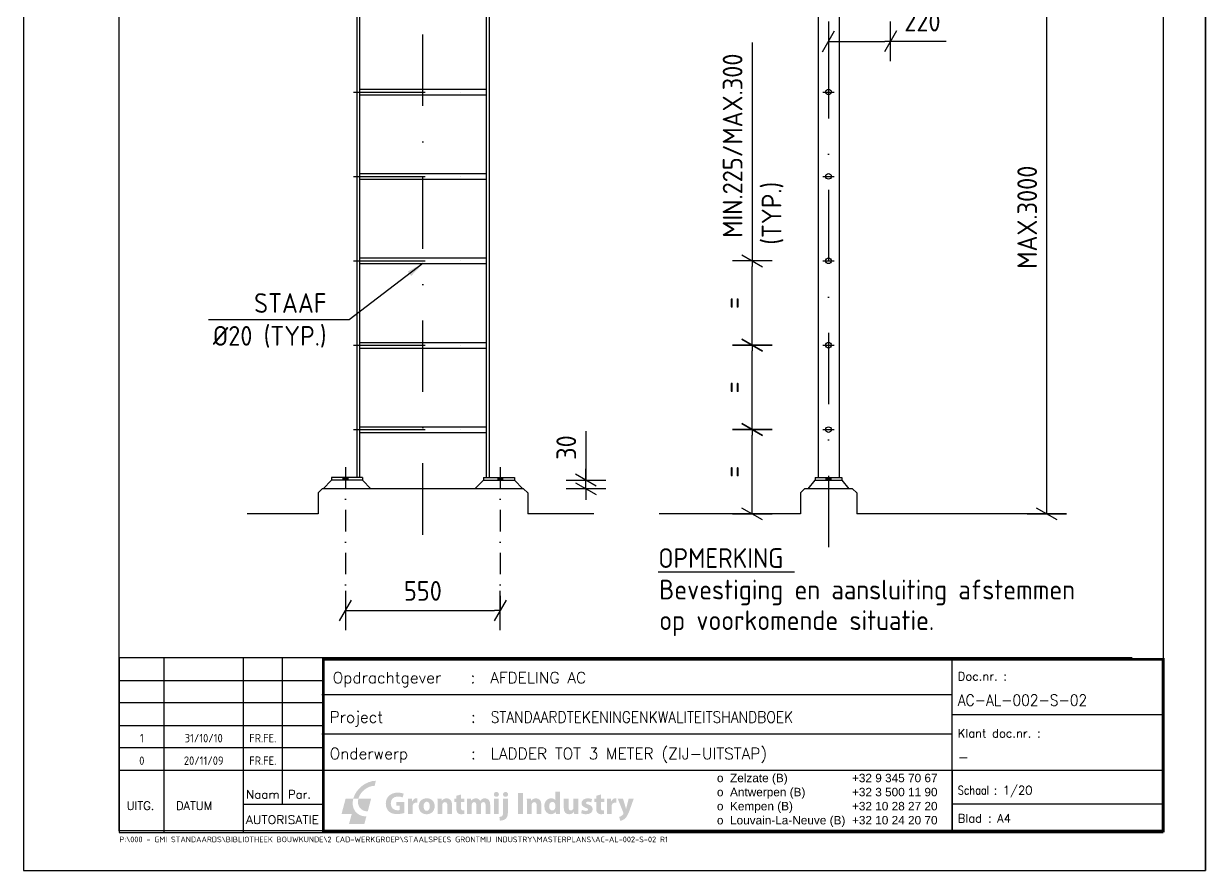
# Model space of a CAD drawing. Extents: x 1130 to 9251, y -40 to 5901.
# Drawn here: x 5051 to 9251, y -40 to 2970 of the extents above; entities that cross this region are included whole.
import ezdxf
from ezdxf.enums import TextEntityAlignment as Align

# ---------------------------------------------------------------- set-up
doc = ezdxf.new("R2010")
doc.units = 0
doc.header["$LTSCALE"] = 20
doc.header["$PDMODE"] = 3
doc.linetypes.add('DASHDOT', pattern=[25.4, 12.7, -6.35, 0, -6.35])
doc.layers.get('0').update_dxf_attribs({"linetype": 'CONTINUOUS'})
doc.layers.get('DEFPOINTS').update_dxf_attribs({"linetype": 'CONTINUOUS'})
for name, color, linetype in [('AC-0000-ALGEMEEN-co-25', 7, 'CONTINUOUS'), ('AC-0100-SYMBOOL-co-25', 7, 'CONTINUOUS'), ('S-0100-ASLIJN-dd-06', 1, 'DASHDOT'), ('S-0200-MAAT', 7, 'CONTINUOUS'), ('S-0300-tekst-35', 2, 'CONTINUOUS'), ('S-2000-STAAL-ALG-co-06', 1, 'CONTINUOUS'), ('S-2000-STAAL-ALG-co-50', 6, 'CONTINUOUS'), ('S-2020-STAAL-PROF-CO-25', 7, 'CONTINUOUS'), ('TITEL', 7, 'CONTINUOUS')]:
    doc.layers.add(name, color=color, linetype=linetype)
doc.layers.add('AC-0000-HULPLIJN-co-grijs', color=9, linetype='CONTINUOUS', plot=False)
doc.styles.add('ROMAND', font='romand')
doc.styles.get("Standard").update_dxf_attribs({"font": 'isocp.shx'})
doc.dimstyles.new('STIJL A', dxfattribs={"dimtxt": 70, "dimasz": 20, "dimexe": 50, "dimexo": 50, "dimgap": 20, "dimtad": 0, "dimdec": 0, "dimdsep": 46, "dimtxsty": 'Standard', "dimblk": 'MAATPUNT', "dimcen": -3, "dimdle": 1.25, "dimse1": 1, "dimse2": 1, "dimclrt": 2, "dimadec": 0, "dimazin": 0, "dimtfac": 1, "dimtdec": 0, "dimtofl": 0, "dimtmove": 2, "dimatfit": 3, "dimldrblk": 'DOT', "dimfxl": 1, "dimtvp": 1, "dimtolj": 1, "dimtzin": 1, "dimarcsym": 0})
doc.dimstyles.new('STIJL B', dxfattribs={"dimtxt": 70, "dimasz": 60, "dimexe": 50, "dimexo": 50, "dimgap": 20, "dimtad": 0, "dimdec": 0, "dimdsep": 46, "dimtxsty": 'Standard', "dimcen": -3, "dimdle": 1.25, "dimclrt": 2, "dimadec": 0, "dimazin": 0, "dimtfac": 1, "dimtdec": 0, "dimtofl": 0, "dimtmove": 2, "dimatfit": 3, "dimfxl": 1, "dimtvp": 1, "dimtolj": 1, "dimtzin": 1, "dimarcsym": 0})

# ---------------------------------------------------------------- blocks, each defined once
blk = doc.blocks.new('_Oblique')
at = {"color": 0, "linetype": 'ByBlock', "lineweight": -2}
blk.add_line((-0.5, -0.5), (0.5, 0.5), dxfattribs=at)
blk = doc.blocks.new('MAATPUNT')
for p, q in [((0, -3.5), (0, 3.5)), ((0, 0), (-1, 0))]:
    blk.add_line(p, q)
at = {"xscale": 3.000000000000007, "yscale": 3, "zscale": 3, "rotation": 195.0000000102671}
blk.add_blockref('_Oblique', (0, 0), dxfattribs=at)
blk = doc.blocks.new('*D5')
at = {"layer": 'DEFPOINTS', "color": 0}
for p in [(8131.8, 3186.6), (7911.8, 3106.6), (8131.8, 2906.9)]:
    blk.add_point(p, dxfattribs=at)
at = {"layer": 'S-0200-MAAT', "color": 0, "lineweight": -2}
for p, q in [((7931.8, 2906.9), (8111.8, 2906.9)), ((8329.2, 2906.9), (8131.8, 2906.9))]:
    blk.add_line(p, q, dxfattribs=at)
at = {"layer": 'S-0200-MAAT', "color": 0, "lineweight": -2, "xscale": 20, "yscale": 20, "zscale": 20, "rotation": 180}
blk.add_blockref('MAATPUNT', (7911.8, 2906.9), dxfattribs=at)
at = {"layer": 'S-0200-MAAT', "color": 0, "lineweight": -2, "xscale": 20, "yscale": 20, "zscale": 20}
blk.add_blockref('MAATPUNT', (8131.8, 2906.9), dxfattribs=at)
at = {"layer": 'S-0200-MAAT', "color": 2, "insert": (8245.3, 2977), "char_height": 70, "attachment_point": 5}
blk.add_mtext('\\A1;220', dxfattribs=at)
blk = doc.blocks.new('_dot')
at = {"color": 0, "linetype": 'ByBlock', "lineweight": -2}
blk.add_line((-0.5, 0), (-1, 0), dxfattribs=at)
at = {"color": 0, "linetype": 'ByBlock', "const_width": 0.5}
blk.add_lwpolyline([(-0.25, 0, 1), (0.25, 0, 1)], format="xyb", close=True, dxfattribs=at)
blk = doc.blocks.new('*D4')
at = {"layer": 'DEFPOINTS', "color": 0}
for p in [(8512.8, 3336.8), (8687.8, 3336.8), (8492.8, 1226.8)]:
    blk.add_point(p, dxfattribs=at)
at = {"layer": 'S-0200-MAAT', "color": 0, "lineweight": -2}
blk.add_line((8687.8, 1246.8), (8687.8, 3316.8), dxfattribs=at)
at = {"layer": 'S-0200-MAAT', "color": 0, "lineweight": -2, "xscale": 20, "yscale": 20, "zscale": 20}
for p, rotation in [((8687.8, 3336.8), 90), ((8687.8, 1226.8), 270)]:
    blk.add_blockref('MAATPUNT', p, dxfattribs=dict(at, rotation=rotation))
at = {"layer": 'S-0200-MAAT', "color": 2, "insert": (8617.8, 2281.8), "char_height": 70, "attachment_point": 5, "rotation": 90}
blk.add_mtext('\\A1;MAX.3000', dxfattribs=at)
blk = doc.blocks.new('*D10')
at = {"layer": 'DEFPOINTS', "color": 0}
for p in [(6790, 1346.8), (7049.6, 1346.8), (6827.5, 1316.8)]:
    blk.add_point(p, dxfattribs=at)
at = {"layer": 'S-0200-MAAT', "color": 0, "lineweight": -2}
for p, q in [((7049.6, 1521.4), (7049.6, 1346.8)), ((7049.6, 1366.8), (7049.6, 1386.8)), ((7049.6, 1316.8), (7049.6, 1346.8)), ((7049.6, 1296.8), (7049.6, 1276.8))]:
    blk.add_line(p, q, dxfattribs=at)
at = {"layer": 'S-0200-MAAT', "color": 0, "lineweight": -2, "xscale": 20, "yscale": 20, "zscale": 20}
for p, rotation in [((7049.6, 1346.8), 270), ((7049.6, 1316.8), 90)]:
    blk.add_blockref('MAATPUNT', p, dxfattribs=dict(at, rotation=rotation))
at = {"layer": 'S-0200-MAAT', "color": 2, "insert": (6979.6, 1462.9), "char_height": 70, "attachment_point": 5, "rotation": 90}
blk.add_mtext('\\A1;30', dxfattribs=at)
blk = doc.blocks.new('*D11')
at = {"layer": 'DEFPOINTS', "color": 0}
for p in [(6195, 1398.7), (6745, 1398.7), (6745, 883.4)]:
    blk.add_point(p, dxfattribs=at)
at = {"layer": 'S-0200-MAAT', "color": 0, "lineweight": -2}
blk.add_line((6215, 883.4), (6725, 883.4), dxfattribs=at)
at = {"layer": 'S-0200-MAAT', "color": 0, "lineweight": -2, "xscale": 20, "yscale": 20, "zscale": 20, "rotation": 180}
blk.add_blockref('MAATPUNT', (6195, 883.4), dxfattribs=at)
at = {"layer": 'S-0200-MAAT', "color": 0, "lineweight": -2, "xscale": 20, "yscale": 20, "zscale": 20}
blk.add_blockref('MAATPUNT', (6745, 883.4), dxfattribs=at)
at = {"layer": 'S-0200-MAAT', "color": 2, "insert": (6470, 953.4), "char_height": 70, "attachment_point": 5}
blk.add_mtext('\\A1;550', dxfattribs=at)
blk = doc.blocks.new('*D18')
at = {"layer": 'DEFPOINTS', "color": 0}
for p in [(7640.8, 2126.8), (7911.8, 2126.8), (7911.8, 1826.8)]:
    blk.add_point(p, dxfattribs=at)
at = {"layer": 'S-0200-MAAT', "color": 0, "lineweight": -2}
for p, q in [((7640.8, 2902.6), (7640.8, 2126.8)), ((7640.8, 1846.8), (7640.8, 2106.8))]:
    blk.add_line(p, q, dxfattribs=at)
at = {"layer": 'S-0200-MAAT', "color": 0, "lineweight": -2, "xscale": 20, "yscale": 20, "zscale": 20}
for p, rotation in [((7640.8, 2126.8), 90), ((7640.8, 1826.8), 270)]:
    blk.add_blockref('MAATPUNT', p, dxfattribs=dict(at, rotation=rotation))
at = {"layer": 'S-0200-MAAT', "color": 2, "insert": (7570.8, 2536.1), "char_height": 70, "attachment_point": 5, "rotation": 90}
blk.add_mtext('\\A1;MIN.225/MAX.300', dxfattribs=at)
blk = doc.blocks.new('*D15')
at = {"layer": 'DEFPOINTS', "color": 0}
for p in [(7640.8, 1526.8), (7918.7, 1526.8), (7703.4, 1226.8)]:
    blk.add_point(p, dxfattribs=at)
at = {"layer": 'S-0200-MAAT', "color": 0, "lineweight": -2}
blk.add_line((7640.8, 1246.8), (7640.8, 1506.8), dxfattribs=at)
at = {"layer": 'S-0200-MAAT', "color": 0, "lineweight": -2, "xscale": 20, "yscale": 20, "zscale": 20}
for p, rotation in [((7640.8, 1526.8), 90), ((7640.8, 1226.8), 270)]:
    blk.add_blockref('MAATPUNT', p, dxfattribs=dict(at, rotation=rotation))
at = {"layer": 'S-0200-MAAT', "color": 2, "insert": (7570.8, 1376.8), "char_height": 70, "attachment_point": 5, "rotation": 90}
blk.add_mtext('\\A1;=', dxfattribs=at)
blk = doc.blocks.new('*D16')
at = {"layer": 'DEFPOINTS', "color": 0}
for p in [(7640.8, 1826.8), (7918.7, 1826.8), (7703.4, 1526.8)]:
    blk.add_point(p, dxfattribs=at)
at = {"layer": 'S-0200-MAAT', "color": 0, "lineweight": -2}
blk.add_line((7640.8, 1546.8), (7640.8, 1806.8), dxfattribs=at)
at = {"layer": 'S-0200-MAAT', "color": 0, "lineweight": -2, "xscale": 20, "yscale": 20, "zscale": 20}
for p, rotation in [((7640.8, 1826.8), 90), ((7640.8, 1526.8), 270)]:
    blk.add_blockref('MAATPUNT', p, dxfattribs=dict(at, rotation=rotation))
at = {"layer": 'S-0200-MAAT', "color": 2, "insert": (7570.8, 1676.8), "char_height": 70, "attachment_point": 5, "rotation": 90}
blk.add_mtext('\\A1;=', dxfattribs=at)
blk = doc.blocks.new('*D17')
at = {"layer": 'DEFPOINTS', "color": 0}
for p in [(7640.8, 2126.8), (7918.7, 2126.8), (7703.4, 1826.8)]:
    blk.add_point(p, dxfattribs=at)
at = {"layer": 'S-0200-MAAT', "color": 0, "lineweight": -2}
blk.add_line((7640.8, 1846.8), (7640.8, 2106.8), dxfattribs=at)
at = {"layer": 'S-0200-MAAT', "color": 0, "lineweight": -2, "xscale": 20, "yscale": 20, "zscale": 20}
for p, rotation in [((7640.8, 2126.8), 90), ((7640.8, 1826.8), 270)]:
    blk.add_blockref('MAATPUNT', p, dxfattribs=dict(at, rotation=rotation))
at = {"layer": 'S-0200-MAAT', "color": 2, "insert": (7570.8, 1976.8), "char_height": 70, "attachment_point": 5, "rotation": 90}
blk.add_mtext('\\A1;=', dxfattribs=at)
blk = doc.blocks.new('A4')
blk.add_line((210.00118, 297.07484), (210.00118, 0))
at = {"color": 7}
blk.add_lwpolyline([(0, 0), (210.00118, 0), (210.00118, 297.07484), (0, 297.07484)], close=True, dxfattribs=at)
at = {"color": 4}
blk.add_lwpolyline([(17, 290.07484), (202.50118, 290.07484), (202.50118, 7), (17, 7)], close=True, dxfattribs=at)
at = {"layer": 'AC-0000-HULPLIJN-co-grijs', "color": 1, "insert": (17, 6), "char_height": 1, "attachment_point": 1}
blk.add_mtext('P:\\\\000 - GMI STANDAARDS\\\\BIBLIOTHEEK BOUWKUNDE\\\\2 CAD-WERKGROEP\\\\STAALSPECS GRONTMIJ INDUSTRY\\\\MASTERPLANS\\\\AC-AL-002-S-02 R1', dxfattribs=at)
blk = doc.blocks.new('Logo Grontmij Industry')
h = blk.add_hatch(color=12)
h.dxf.hatch_style = 2
edge = h.paths.add_edge_path()
edge.add_spline(control_points=[(6.81, 14.78), (8.35, 20.49), (14.23, 25.13), (19.95, 25.13), (19.95, 25.13), (19.17, 22.18), (19.17, 22.18), (15.08, 22.18), (10.88, 18.87), (9.78, 14.78), (9.78, 14.78), (6.83, 14.78), (6.83, 14.78), (6.83, 14.78), (6.81, 14.78), (6.81, 14.78)], knot_values=[0, 0, 0, 0, 1, 1, 1, 2, 2, 2, 3, 3, 3, 4, 4, 4, 5, 5, 5, 5], degree=3, periodic=0)
h = blk.add_hatch(color=156)
h.dxf.hatch_style = 2
edge = h.paths.add_edge_path()
edge.add_spline(control_points=[(17.18, 14.79), (17.18, 14.79), (15.21, 7.39), (15.21, 7.39), (11.12, 7.39), (8.69, 10.7), (9.8, 14.78), (9.8, 14.78), (17.18, 14.79), (17.18, 14.79)], knot_values=[0, 0, 0, 0, 1, 1, 1, 2, 2, 2, 3, 3, 3, 3], degree=3, periodic=0)
edge = h.paths.add_edge_path()
edge.add_spline(control_points=[(6.83, 14.79), (5.29, 9.08), (8.68, 4.44), (14.4, 4.44), (14.4, 4.44), (13.22, -0.01), (13.22, -0.01), (13.22, -0.01), (4.33, -0.01), (4.33, -0.01), (4.33, -0.01), (5.93, 5.91), (5.93, 5.91), (5.93, 5.91), (0.01, 5.91), (0.01, 5.91), (0.01, 5.91), (2.38, 14.79), (2.38, 14.79), (2.38, 14.79), (6.81, 14.79), (6.81, 14.79), (6.81, 14.79), (6.83, 14.79), (6.83, 14.79)], knot_values=[0, 0, 0, 0, 1, 1, 1, 2, 2, 2, 3, 3, 3, 4, 4, 4, 5, 5, 5, 6, 6, 6, 7, 7, 7, 8, 8, 8, 8], degree=3, periodic=0)
h = blk.add_hatch(color=156)
h.dxf.hatch_style = 2
edge = h.paths.add_edge_path()
edge.add_spline(control_points=[(36.42, 6.49), (35.57, 6.2), (33.96, 5.8), (32.35, 5.8), (30.12, 5.8), (28.51, 6.36), (27.39, 7.45), (26.27, 8.5), (25.65, 10.09), (25.67, 11.88), (25.69, 15.93), (28.64, 18.25), (32.63, 18.25), (34.21, 18.25), (35.42, 17.94), (36.02, 17.65), (36.02, 17.65), (35.44, 15.45), (35.44, 15.45), (34.77, 15.73), (33.94, 15.97), (32.6, 15.97), (30.3, 15.97), (28.56, 14.67), (28.56, 12.03), (28.56, 9.51), (30.14, 8.03), (32.4, 8.03), (33.03, 8.03), (33.54, 8.1), (33.76, 8.21), (33.76, 8.21), (33.76, 10.76), (33.76, 10.76), (33.76, 10.76), (31.87, 10.76), (31.87, 10.76), (31.87, 10.76), (31.87, 12.91), (31.87, 12.91), (31.87, 12.91), (36.42, 12.91), (36.42, 12.91), (36.42, 12.91), (36.42, 6.49), (36.42, 6.49)], knot_values=[0, 0, 0, 0, 1, 1, 1, 2, 2, 2, 3, 3, 3, 4, 4, 4, 5, 5, 5, 6, 6, 6, 7, 7, 7, 8, 8, 8, 9, 9, 9, 10, 10, 10, 11, 11, 11, 12, 12, 12, 13, 13, 13, 14, 14, 14, 15, 15, 15, 15], degree=3, periodic=0)
h = blk.add_hatch(color=156)
h.dxf.hatch_style = 2
edge = h.paths.add_edge_path()
edge.add_spline(control_points=[(38.53, 11.86), (38.53, 13.17), (38.5, 14.02), (38.46, 14.78), (38.46, 14.78), (40.83, 14.78), (40.83, 14.78), (40.83, 14.78), (40.92, 13.15), (40.92, 13.15), (40.92, 13.15), (40.99, 13.15), (40.99, 13.15), (41.45, 14.43), (42.53, 14.97), (43.38, 14.97), (43.64, 14.97), (43.76, 14.97), (43.96, 14.94), (43.96, 14.94), (43.96, 12.33), (43.96, 12.33), (43.76, 12.39), (43.53, 12.42), (43.22, 12.42), (42.21, 12.42), (41.52, 11.88), (41.34, 11.03), (41.3, 10.85), (41.28, 10.63), (41.28, 10.42), (41.28, 10.42), (41.28, 5.93), (41.28, 5.93), (41.28, 5.93), (38.53, 5.93), (38.53, 5.93), (38.53, 5.93), (38.53, 11.86), (38.53, 11.86)], knot_values=[0, 0, 0, 0, 1, 1, 1, 2, 2, 2, 3, 3, 3, 4, 4, 4, 5, 5, 5, 6, 6, 6, 7, 7, 7, 8, 8, 8, 9, 9, 9, 10, 10, 10, 11, 11, 11, 12, 12, 12, 13, 13, 13, 13], degree=3, periodic=0)
h = blk.add_hatch(color=156)
edge = h.paths.add_edge_path(flags=16)
edge.add_spline(control_points=[(47.6, 10.36), (47.6, 8.84), (48.23, 7.7), (49.41, 7.7), (50.48, 7.7), (51.16, 8.77), (51.16, 10.36), (51.16, 11.68), (50.66, 13.02), (49.41, 13.02), (48.09, 13.02), (47.6, 11.66), (47.6, 10.36)], knot_values=[0, 0, 0, 0, 1, 1, 1, 2, 2, 2, 3, 3, 3, 4, 4, 4, 4], degree=3, periodic=0)
edge = h.paths.add_edge_path()
edge.add_spline(control_points=[(54, 10.45), (54, 7.21), (51.71, 5.73), (49.34, 5.73), (46.75, 5.73), (44.76, 7.43), (44.76, 10.29), (44.76, 13.15), (46.64, 14.97), (49.48, 14.97), (52.2, 14.97), (54, 13.11), (54, 10.45)], knot_values=[0, 0, 0, 0, 1, 1, 1, 2, 2, 2, 3, 3, 3, 4, 4, 4, 4], degree=3, periodic=0)
h = blk.add_hatch(color=156)
h.dxf.hatch_style = 2
edge = h.paths.add_edge_path()
edge.add_spline(control_points=[(55.71, 11.95), (55.71, 13.06), (55.67, 14), (55.63, 14.78), (55.63, 14.78), (58.02, 14.78), (58.02, 14.78), (58.02, 14.78), (58.15, 13.56), (58.15, 13.56), (58.15, 13.56), (58.2, 13.56), (58.2, 13.56), (58.56, 14.12), (59.47, 14.97), (60.94, 14.97), (62.74, 14.97), (64.1, 13.78), (64.1, 11.18), (64.1, 11.18), (64.1, 5.93), (64.1, 5.93), (64.1, 5.93), (61.35, 5.93), (61.35, 5.93), (61.35, 5.93), (61.35, 10.83), (61.35, 10.83), (61.35, 11.97), (60.95, 12.75), (59.96, 12.75), (59.2, 12.75), (58.75, 12.22), (58.56, 11.72), (58.49, 11.54), (58.46, 11.28), (58.46, 11.03), (58.46, 11.03), (58.46, 5.93), (58.46, 5.93), (58.46, 5.93), (55.71, 5.93), (55.71, 5.93), (55.71, 5.93), (55.71, 11.95), (55.71, 11.95)], knot_values=[0, 0, 0, 0, 1, 1, 1, 2, 2, 2, 3, 3, 3, 4, 4, 4, 5, 5, 5, 6, 6, 6, 7, 7, 7, 8, 8, 8, 9, 9, 9, 10, 10, 10, 11, 11, 11, 12, 12, 12, 13, 13, 13, 14, 14, 14, 15, 15, 15, 15], degree=3, periodic=0)
h = blk.add_hatch(color=156)
h.dxf.hatch_style = 2
edge = h.paths.add_edge_path()
edge.add_spline(control_points=[(69.28, 17.18), (69.28, 17.18), (69.28, 14.78), (69.28, 14.78), (69.28, 14.78), (71.25, 14.78), (71.25, 14.78), (71.25, 14.78), (71.25, 12.75), (71.25, 12.75), (71.25, 12.75), (69.28, 12.75), (69.28, 12.75), (69.28, 12.75), (69.28, 9.55), (69.28, 9.55), (69.28, 8.48), (69.53, 7.99), (70.36, 7.99), (70.74, 7.99), (70.91, 8.01), (71.18, 8.06), (71.18, 8.06), (71.2, 5.98), (71.2, 5.98), (70.83, 5.84), (70.18, 5.73), (69.4, 5.73), (68.52, 5.73), (67.78, 6.05), (67.34, 6.51), (66.83, 7.03), (66.58, 7.88), (66.58, 9.13), (66.58, 9.13), (66.58, 12.75), (66.58, 12.75), (66.58, 12.75), (65.4, 12.75), (65.4, 12.75), (65.4, 12.75), (65.4, 14.78), (65.4, 14.78), (65.4, 14.78), (66.58, 14.78), (66.58, 14.78), (66.58, 14.78), (66.58, 16.44), (66.58, 16.44), (66.58, 16.44), (69.28, 17.18), (69.28, 17.18)], knot_values=[0, 0, 0, 0, 1, 1, 1, 2, 2, 2, 3, 3, 3, 4, 4, 4, 5, 5, 5, 6, 6, 6, 7, 7, 7, 8, 8, 8, 9, 9, 9, 10, 10, 10, 11, 11, 11, 12, 12, 12, 13, 13, 13, 14, 14, 14, 15, 15, 15, 16, 16, 16, 17, 17, 17, 17], degree=3, periodic=0)
h = blk.add_hatch(color=156)
h.dxf.hatch_style = 2
edge = h.paths.add_edge_path()
edge.add_spline(control_points=[(72.84, 11.95), (72.84, 13.06), (72.81, 14), (72.77, 14.78), (72.77, 14.78), (75.09, 14.78), (75.09, 14.78), (75.09, 14.78), (75.21, 13.58), (75.21, 13.58), (75.21, 13.58), (75.27, 13.58), (75.27, 13.58), (75.65, 14.14), (76.42, 14.97), (77.94, 14.97), (79.08, 14.97), (79.99, 14.4), (80.37, 13.47), (80.37, 13.47), (80.41, 13.47), (80.41, 13.47), (80.73, 13.94), (81.13, 14.29), (81.55, 14.54), (82.03, 14.83), (82.58, 14.97), (83.23, 14.97), (84.93, 14.97), (86.21, 13.78), (86.21, 11.14), (86.21, 11.14), (86.21, 5.93), (86.21, 5.93), (86.21, 5.93), (83.54, 5.93), (83.54, 5.93), (83.54, 5.93), (83.54, 10.74), (83.54, 10.74), (83.54, 12.03), (83.12, 12.77), (82.23, 12.77), (81.6, 12.77), (81.15, 12.33), (80.97, 11.81), (80.89, 11.61), (80.86, 11.32), (80.86, 11.1), (80.86, 11.1), (80.86, 5.93), (80.86, 5.93), (80.86, 5.93), (78.18, 5.93), (78.18, 5.93), (78.18, 5.93), (78.18, 10.89), (78.18, 10.89), (78.18, 12.01), (77.78, 12.77), (76.91, 12.77), (76.21, 12.77), (75.79, 12.22), (75.63, 11.77), (75.54, 11.56), (75.52, 11.3), (75.52, 11.08), (75.52, 11.08), (75.52, 5.93), (75.52, 5.93), (75.52, 5.93), (72.84, 5.93), (72.84, 5.93), (72.84, 5.93), (72.84, 11.95), (72.84, 11.95)], knot_values=[0, 0, 0, 0, 1, 1, 1, 2, 2, 2, 3, 3, 3, 4, 4, 4, 5, 5, 5, 6, 6, 6, 7, 7, 7, 8, 8, 8, 9, 9, 9, 10, 10, 10, 11, 11, 11, 12, 12, 12, 13, 13, 13, 14, 14, 14, 15, 15, 15, 16, 16, 16, 17, 17, 17, 18, 18, 18, 19, 19, 19, 20, 20, 20, 21, 21, 21, 22, 22, 22, 23, 23, 23, 24, 24, 24, 25, 25, 25, 25], degree=3, periodic=0)
h = blk.add_hatch(color=156)
h.dxf.hatch_style = 2
edge = h.paths.add_edge_path()
edge.add_spline(control_points=[(88.4, 5.93), (88.4, 5.93), (88.4, 14.78), (88.4, 14.78), (88.4, 14.78), (91.15, 14.78), (91.15, 14.78), (91.15, 14.78), (91.15, 5.93), (91.15, 5.93), (91.15, 5.93), (88.4, 5.93), (88.4, 5.93)], knot_values=[0, 0, 0, 0, 1, 1, 1, 2, 2, 2, 3, 3, 3, 4, 4, 4, 4], degree=3, periodic=0)
edge = h.paths.add_edge_path()
edge.add_spline(control_points=[(91.24, 17.24), (91.24, 16.48), (90.66, 15.86), (89.76, 15.86), (88.89, 15.86), (88.31, 16.48), (88.33, 17.24), (88.31, 18.03), (88.89, 18.63), (89.78, 18.63), (90.66, 18.63), (91.23, 18.03), (91.24, 17.24)], knot_values=[0, 0, 0, 0, 1, 1, 1, 2, 2, 2, 3, 3, 3, 4, 4, 4, 4], degree=3, periodic=0)
h = blk.add_hatch(color=156)
h.dxf.hatch_style = 2
edge = h.paths.add_edge_path()
edge.add_spline(control_points=[(96.55, 17.24), (96.55, 16.48), (95.98, 15.86), (95.06, 15.86), (94.19, 15.86), (93.63, 16.48), (93.63, 17.24), (93.63, 18.03), (94.19, 18.63), (95.1, 18.63), (95.98, 18.63), (96.53, 18.03), (96.55, 17.24)], knot_values=[0, 0, 0, 0, 1, 1, 1, 2, 2, 2, 3, 3, 3, 4, 4, 4, 4], degree=3, periodic=0)
edge = h.paths.add_edge_path()
edge.add_spline(control_points=[(91.53, 4.19), (92.26, 4.24), (92.82, 4.41), (93.16, 4.77), (93.56, 5.19), (93.7, 5.89), (93.7, 7.65), (93.7, 7.65), (93.7, 14.78), (93.7, 14.78), (93.7, 14.78), (96.47, 14.78), (96.47, 14.78), (96.47, 14.78), (96.47, 7), (96.47, 7), (96.47, 5.06), (96.04, 3.88), (95.22, 3.12), (94.41, 2.36), (93.13, 2.04), (91.8, 2.04), (91.8, 2.04), (91.53, 4.19), (91.53, 4.19)], knot_values=[0, 0, 0, 0, 1, 1, 1, 2, 2, 2, 3, 3, 3, 4, 4, 4, 5, 5, 5, 6, 6, 6, 7, 7, 7, 8, 8, 8, 8], degree=3, periodic=0)
h = blk.add_hatch(color=156)
h.dxf.hatch_style = 2
edge = h.paths.add_edge_path()
edge.add_spline(control_points=[(105.14, 18.12), (105.14, 18.12), (105.14, 5.93), (105.14, 5.93), (105.14, 5.93), (102.37, 5.93), (102.37, 5.93), (102.37, 5.93), (102.37, 18.12), (102.37, 18.12), (102.37, 18.12), (105.14, 18.12), (105.14, 18.12)], knot_values=[0, 0, 0, 0, 1, 1, 1, 2, 2, 2, 3, 3, 3, 4, 4, 4, 4], degree=3, periodic=0)
h = blk.add_hatch(color=156)
h.dxf.hatch_style = 2
edge = h.paths.add_edge_path()
edge.add_spline(control_points=[(107.49, 11.95), (107.49, 13.06), (107.46, 14), (107.42, 14.78), (107.42, 14.78), (109.81, 14.78), (109.81, 14.78), (109.81, 14.78), (109.94, 13.56), (109.94, 13.56), (109.94, 13.56), (109.99, 13.56), (109.99, 13.56), (110.35, 14.12), (111.26, 14.97), (112.72, 14.97), (114.53, 14.97), (115.89, 13.78), (115.89, 11.18), (115.89, 11.18), (115.89, 5.93), (115.89, 5.93), (115.89, 5.93), (113.14, 5.93), (113.14, 5.93), (113.14, 5.93), (113.14, 10.83), (113.14, 10.83), (113.14, 11.97), (112.74, 12.75), (111.74, 12.75), (110.98, 12.75), (110.53, 12.22), (110.35, 11.72), (110.28, 11.54), (110.24, 11.28), (110.24, 11.03), (110.24, 11.03), (110.24, 5.93), (110.24, 5.93), (110.24, 5.93), (107.49, 5.93), (107.49, 5.93), (107.49, 5.93), (107.49, 11.95), (107.49, 11.95)], knot_values=[0, 0, 0, 0, 1, 1, 1, 2, 2, 2, 3, 3, 3, 4, 4, 4, 5, 5, 5, 6, 6, 6, 7, 7, 7, 8, 8, 8, 9, 9, 9, 10, 10, 10, 11, 11, 11, 12, 12, 12, 13, 13, 13, 14, 14, 14, 15, 15, 15, 15], degree=3, periodic=0)
h = blk.add_hatch(color=156)
edge = h.paths.add_edge_path(flags=16)
edge.add_spline(control_points=[(123.92, 11.03), (123.92, 11.18), (123.9, 11.37), (123.89, 11.52), (123.72, 12.26), (123.13, 12.88), (122.28, 12.88), (121.03, 12.88), (120.38, 11.75), (120.38, 10.36), (120.38, 8.86), (121.12, 7.92), (122.26, 7.92), (123.05, 7.92), (123.69, 8.46), (123.85, 9.24), (123.9, 9.44), (123.92, 9.64), (123.92, 9.87), (123.92, 9.87), (123.92, 11.03), (123.92, 11.03)], knot_values=[0, 0, 0, 0, 1, 1, 1, 2, 2, 2, 3, 3, 3, 4, 4, 4, 5, 5, 5, 6, 6, 6, 7, 7, 7, 7], degree=3, periodic=0)
edge = h.paths.add_edge_path()
edge.add_spline(control_points=[(126.67, 18.78), (126.67, 18.78), (126.67, 8.57), (126.67, 8.57), (126.67, 7.57), (126.71, 6.52), (126.75, 5.93), (126.75, 5.93), (124.3, 5.93), (124.3, 5.93), (124.3, 5.93), (124.18, 7.23), (124.18, 7.23), (124.18, 7.23), (124.14, 7.23), (124.14, 7.23), (123.58, 6.24), (122.51, 5.73), (121.37, 5.73), (119.27, 5.73), (117.59, 7.52), (117.59, 10.27), (117.57, 13.26), (119.44, 14.97), (121.55, 14.97), (122.64, 14.97), (123.49, 14.59), (123.89, 13.98), (123.89, 13.98), (123.92, 13.98), (123.92, 13.98), (123.92, 13.98), (123.92, 18.78), (123.92, 18.78), (123.92, 18.78), (126.67, 18.78), (126.67, 18.78)], knot_values=[0, 0, 0, 0, 1, 1, 1, 2, 2, 2, 3, 3, 3, 4, 4, 4, 5, 5, 5, 6, 6, 6, 7, 7, 7, 8, 8, 8, 9, 9, 9, 10, 10, 10, 11, 11, 11, 12, 12, 12, 12], degree=3, periodic=0)
h = blk.add_hatch(color=156)
h.dxf.hatch_style = 2
edge = h.paths.add_edge_path()
edge.add_spline(control_points=[(137.22, 8.77), (137.22, 7.61), (137.26, 6.67), (137.3, 5.93), (137.3, 5.93), (134.91, 5.93), (134.91, 5.93), (134.91, 5.93), (134.78, 7.18), (134.78, 7.18), (134.78, 7.18), (134.73, 7.18), (134.73, 7.18), (134.38, 6.63), (133.55, 5.73), (131.96, 5.73), (130.17, 5.73), (128.84, 6.85), (128.84, 9.58), (128.84, 9.58), (128.84, 14.78), (128.84, 14.78), (128.84, 14.78), (131.61, 14.78), (131.61, 14.78), (131.61, 14.78), (131.61, 10.02), (131.61, 10.02), (131.61, 8.73), (132.03, 7.95), (132.99, 7.95), (133.75, 7.95), (134.18, 8.48), (134.36, 8.91), (134.44, 9.08), (134.45, 9.29), (134.45, 9.51), (134.45, 9.51), (134.45, 14.78), (134.45, 14.78), (134.45, 14.78), (137.22, 14.78), (137.22, 14.78), (137.22, 14.78), (137.22, 8.77), (137.22, 8.77)], knot_values=[0, 0, 0, 0, 1, 1, 1, 2, 2, 2, 3, 3, 3, 4, 4, 4, 5, 5, 5, 6, 6, 6, 7, 7, 7, 8, 8, 8, 9, 9, 9, 10, 10, 10, 11, 11, 11, 12, 12, 12, 13, 13, 13, 14, 14, 14, 15, 15, 15, 15], degree=3, periodic=0)
h = blk.add_hatch(color=156)
h.dxf.hatch_style = 2
edge = h.paths.add_edge_path()
edge.add_spline(control_points=[(139.41, 8.33), (139.92, 8.03), (140.97, 7.66), (141.78, 7.66), (142.61, 7.66), (142.96, 7.95), (142.96, 8.41), (142.96, 8.86), (142.69, 9.08), (141.66, 9.42), (139.83, 10.04), (139.12, 11.03), (139.14, 12.06), (139.14, 13.73), (140.55, 14.97), (142.74, 14.97), (143.77, 14.97), (144.7, 14.74), (145.24, 14.47), (145.24, 14.47), (144.75, 12.57), (144.75, 12.57), (144.35, 12.79), (143.59, 13.07), (142.83, 13.07), (142.16, 13.07), (141.78, 12.8), (141.78, 12.35), (141.78, 11.94), (142.13, 11.72), (143.21, 11.34), (144.89, 10.76), (145.6, 9.91), (145.62, 8.61), (145.62, 6.96), (144.32, 5.73), (141.78, 5.73), (140.62, 5.73), (139.59, 6), (138.92, 6.36), (138.92, 6.36), (139.41, 8.33), (139.41, 8.33)], knot_values=[0, 0, 0, 0, 1, 1, 1, 2, 2, 2, 3, 3, 3, 4, 4, 4, 5, 5, 5, 6, 6, 6, 7, 7, 7, 8, 8, 8, 9, 9, 9, 10, 10, 10, 11, 11, 11, 12, 12, 12, 13, 13, 13, 14, 14, 14, 14], degree=3, periodic=0)
h = blk.add_hatch(color=156)
h.dxf.hatch_style = 2
edge = h.paths.add_edge_path()
edge.add_spline(control_points=[(150.36, 17.18), (150.36, 17.18), (150.36, 14.78), (150.36, 14.78), (150.36, 14.78), (152.33, 14.78), (152.33, 14.78), (152.33, 14.78), (152.33, 12.75), (152.33, 12.75), (152.33, 12.75), (150.36, 12.75), (150.36, 12.75), (150.36, 12.75), (150.36, 9.55), (150.36, 9.55), (150.36, 8.48), (150.61, 7.99), (151.45, 7.99), (151.83, 7.99), (151.99, 8.01), (152.26, 8.06), (152.26, 8.06), (152.28, 5.98), (152.28, 5.98), (151.92, 5.84), (151.26, 5.73), (150.49, 5.73), (149.6, 5.73), (148.86, 6.05), (148.42, 6.51), (147.92, 7.03), (147.66, 7.88), (147.66, 9.13), (147.66, 9.13), (147.66, 12.75), (147.66, 12.75), (147.66, 12.75), (146.49, 12.75), (146.49, 12.75), (146.49, 12.75), (146.49, 14.78), (146.49, 14.78), (146.49, 14.78), (147.66, 14.78), (147.66, 14.78), (147.66, 14.78), (147.66, 16.44), (147.66, 16.44), (147.66, 16.44), (150.36, 17.18), (150.36, 17.18)], knot_values=[0, 0, 0, 0, 1, 1, 1, 2, 2, 2, 3, 3, 3, 4, 4, 4, 5, 5, 5, 6, 6, 6, 7, 7, 7, 8, 8, 8, 9, 9, 9, 10, 10, 10, 11, 11, 11, 12, 12, 12, 13, 13, 13, 14, 14, 14, 15, 15, 15, 16, 16, 16, 17, 17, 17, 17], degree=3, periodic=0)
h = blk.add_hatch(color=156)
h.dxf.hatch_style = 2
edge = h.paths.add_edge_path()
edge.add_spline(control_points=[(153.92, 11.86), (153.92, 13.17), (153.89, 14.02), (153.85, 14.78), (153.85, 14.78), (156.22, 14.78), (156.22, 14.78), (156.22, 14.78), (156.31, 13.15), (156.31, 13.15), (156.31, 13.15), (156.38, 13.15), (156.38, 13.15), (156.84, 14.43), (157.92, 14.97), (158.77, 14.97), (159.03, 14.97), (159.15, 14.97), (159.35, 14.94), (159.35, 14.94), (159.35, 12.33), (159.35, 12.33), (159.15, 12.39), (158.92, 12.42), (158.61, 12.42), (157.6, 12.42), (156.91, 11.88), (156.73, 11.03), (156.69, 10.85), (156.67, 10.63), (156.67, 10.42), (156.67, 10.42), (156.67, 5.93), (156.67, 5.93), (156.67, 5.93), (153.92, 5.93), (153.92, 5.93), (153.92, 5.93), (153.92, 11.86), (153.92, 11.86)], knot_values=[0, 0, 0, 0, 1, 1, 1, 2, 2, 2, 3, 3, 3, 4, 4, 4, 5, 5, 5, 6, 6, 6, 7, 7, 7, 8, 8, 8, 9, 9, 9, 10, 10, 10, 11, 11, 11, 12, 12, 12, 13, 13, 13, 13], degree=3, periodic=0)
h = blk.add_hatch(color=156)
h.dxf.hatch_style = 2
edge = h.paths.add_edge_path()
edge.add_spline(control_points=[(163.19, 14.78), (163.19, 14.78), (164.51, 10.43), (164.51, 10.43), (164.65, 9.91), (164.83, 9.26), (164.94, 8.79), (164.94, 8.79), (165, 8.79), (165, 8.79), (165.12, 9.26), (165.27, 9.93), (165.4, 10.43), (165.4, 10.43), (166.48, 14.78), (166.48, 14.78), (166.48, 14.78), (169.43, 14.78), (169.43, 14.78), (169.43, 14.78), (167.37, 8.95), (167.37, 8.95), (166.1, 5.44), (165.25, 4.03), (164.26, 3.14), (163.3, 2.31), (162.28, 2.02), (161.6, 1.93), (161.6, 1.93), (161.02, 4.26), (161.02, 4.26), (161.36, 4.32), (161.79, 4.48), (162.21, 4.73), (162.63, 4.95), (163.08, 5.38), (163.35, 5.84), (163.44, 5.96), (163.5, 6.11), (163.5, 6.24), (163.5, 6.33), (163.48, 6.47), (163.37, 6.69), (163.37, 6.69), (160.13, 14.78), (160.13, 14.78), (160.13, 14.78), (163.19, 14.78), (163.19, 14.78)], knot_values=[0, 0, 0, 0, 1, 1, 1, 2, 2, 2, 3, 3, 3, 4, 4, 4, 5, 5, 5, 6, 6, 6, 7, 7, 7, 8, 8, 8, 9, 9, 9, 10, 10, 10, 11, 11, 11, 12, 12, 12, 13, 13, 13, 14, 14, 14, 15, 15, 15, 16, 16, 16, 16], degree=3, periodic=0)
blk = doc.blocks.new('TH-GI-A4-N')
at = {"layer": 'TITEL'}
for p, q in [((-185.5, 30.75), (-185.5, -0.25)), ((-5.5, 30.75), (-185.5, 30.75)), ((-177.5, -0.25), (-177.5, 30.75)), ((-163.5, 30.75), (-163.5, -0.25)), ((-156.5, 4.75), (-156.5, 30.75)), ((-37.5, 0), (-37.5, 30.75)), ((-185.5, 26.75), (-149.5, 26.75)), ((-149.5, 24.25), (-37.5, 24.25)), ((-149.5, 22.75), (-185.5, 22.75)), ((0, 20.62), (-37.5, 20.62)), ((-185.5, 18.75), (-149.5, 18.75)), ((-149.5, 17.25), (-37.5, 17.25)), ((-149.5, 14.75), (-185.5, 14.75)), ((-149.5, 10.75), (-185.5, 10.75)), ((0, 10.75), (-149.5, 10.75)), ((-37.5, 10.75), (-37.5, 0)), ((-163.5, 4.75), (-149.5, 4.75)), ((0, 4.75), (-37.5, 4.75)), ((-185.5, -0.25), (0, -0.25))]:
    blk.add_line(p, q, dxfattribs=at)
at = {"layer": 'TITEL', "const_width": 0.5}
blk.add_lwpolyline([(-149.25, 30.5), (-149.25, 0), (0, 0), (0, 30.5)], close=True, dxfattribs=at)
at = {"layer": 'TITEL', "xscale": 0.3064885620340441, "yscale": 0.306488562034029, "zscale": 0.3064885620340291}
blk.add_blockref('Logo Grontmij Industry', (-146.01, 1.22), dxfattribs=at)
at = {"insert": (-79.3, 10.17), "char_height": 1.5, "width": 41.7939, "attachment_point": 1}
blk.add_mtext('{\\fArial|b0|i0|c0|p34;o  Zelzate (B)^I^I+32 9 345 70 67\\Po  Antwerpen (B)^I^I+32 3 500 11 90\\Po  Kempen (B)^I^I+32 10 28 27 20\\Po  Louvain-La-Neuve (B)^I+32 10 24 20 70}', dxfattribs=at)
for tag, p in [('UITGAVE', (-181.5, 27.75)), ('DATUM', (-170.5, 27.75)), ('DOOR', (-160, 27.75)), ('UITGAVE', (-181.5, 23.75)), ('DATUM', (-170.5, 23.75)), ('DOOR', (-160, 23.75)), ('UITGAVE', (-181.5, 19.75)), ('DATUM', (-170.5, 19.75)), ('DOOR', (-160, 19.75)), ('UITGAVE', (-181.5, 15.75)), ('DATUM', (-170.5, 15.75)), ('DOOR', (-160, 15.75)), ('UITGAVE', (-181.5, 11.75)), ('DATUM', (-170.5, 11.75)), ('DOOR', (-160, 11.75))]:
    blk.add_attdef(tag, text='', height=1.5).set_placement(p, align=Align.CENTER)
at = {"color": 2, "style": 'ROMAND'}
for tag, p in [('OPDRACHTGEVER', (-119.59, 26.25)), ('ONDERW1', (-119.5, 12.75))]:
    blk.add_attdef(tag, p, '', height=2, dxfattribs=at)
at = {"color": 2, "style": 'ROMAND', "width": 0.9}
for tag, p in [('DOCNR.', (-36.5, 22.25)), ('PROJECT', (-119.5, 19.25)), ('DOCNRKLANT.', (-36.5, 12.12))]:
    blk.add_attdef(tag, p, '', height=2, dxfattribs=at)
at = {"style": 'ROMAND'}
for tag, p in [('SCHAAL', (-28.5, 6.5)), ('BLAD', (-29.5, 1.5))]:
    blk.add_attdef(tag, p, '', height=1.5, dxfattribs=at)
at = {"layer": 'TITEL', "style": 'ROMAND'}
for s, height, p in [('Opdrachtgever', 2, (-147.59, 26.25)), (':', 2, (-123.09, 26.25)), ('Doc.nr. :', 1.5, (-36.5, 26.75)), (' Project', 2, (-149.5, 19.25)), (':', 2, (-123, 19.25)), ('Klant doc.nr. :', 1.5, (-36.5, 16.62)), (' Onderwerp', 2, (-149.5, 12.75)), (':', 2, (-123, 12.75)), ('Par.', 1.5, (-155.5, 5.75)), ('UITG.', 1.5, (-184.21, 3.75)), ('  DATUM', 1.5, (-177.5, 3.75))]:
    blk.add_text(s, height=height, dxfattribs=at).set_placement(p)
for s, width, p, p2 in [('Naam', 0.94382, (-163, 5.75), (-157, 5.75)), ('Schaal :', 0.725926, (-36.5, 6.5), (-29.5, 6.5)), ('AUTORISATIE', 0.947917, (-163, 1.25), (-150, 1.25)), ('Blad :', 0.865979, (-36.5, 1.5), (-30.5, 1.5))]:
    blk.add_text(s, height=1.5, dxfattribs=dict(at, width=width)).set_placement(p, p2, align=Align.FIT)

msp = doc.modelspace()

# ---------------------------------------------------------------- linework, layer by layer
at = {"layer": 'S-0100-ASLIJN-dd-06'}
for p, q in [((7911.8, 4919.6), (7911.8, 1074.1)), ((6470, 1152.9), (6470, 4874.2)), ((6223.9, 2726.8), (6716.2, 2726.8)), ((7891.9, 2726.8), (7931.8, 2726.8)), ((6223.9, 2426.8), (6716.2, 2426.8)), ((7891.9, 2426.8), (7931.8, 2426.8)), ((6223.9, 2126.8), (6716.2, 2126.8)), ((7891.9, 2126.8), (7931.8, 2126.8)), ((6223.9, 1826.8), (6716.2, 1826.8)), ((7891.9, 1826.8), (7931.8, 1826.8)), ((6223.9, 1526.8), (6716.2, 1526.8)), ((7891.9, 1526.8), (7931.8, 1526.8))]:
    msp.add_line(p, q, dxfattribs=at)
at = {"layer": 'S-0100-ASLIJN-dd-06', "ltscale": 0.3}
for p, q in [((6195, 1393.8), (6195, 882.1)), ((6745, 1393.8), (6745, 882.1))]:
    msp.add_line(p, q, dxfattribs=at)
at = {"layer": 'S-2000-STAAL-ALG-co-06'}
for p, q in [((6115, 1316.8), (6145, 1346.8)), ((6255, 1346.8), (6285, 1316.8)), ((6655, 1316.8), (6685, 1346.8)), ((6825, 1316.8), (6795, 1346.8)), ((7839.3, 1316.8), (7864.3, 1346.8)), ((7959.3, 1346.8), (7984.3, 1316.8))]:
    msp.add_line(p, q, dxfattribs=at)
at = {"layer": 'S-2000-STAAL-ALG-co-50'}
for p, q in [((6112.5, 1316.8), (6097.5, 1301.8)), ((6827.5, 1316.8), (6112.5, 1316.8)), ((6827.5, 1316.8), (6842.5, 1301.8)), ((7826.8, 1316.8), (7811.8, 1301.8)), ((7996.8, 1316.8), (7826.8, 1316.8)), ((7996.8, 1316.8), (8011.8, 1301.8)), ((6097.5, 1301.8), (6097.5, 1226.8)), ((6842.5, 1301.8), (6842.5, 1226.8)), ((7811.8, 1301.8), (7811.8, 1226.8)), ((8011.8, 1301.8), (8011.8, 1226.8)), ((6097.5, 1226.8), (5845.2, 1226.8)), ((7077.4, 1226.8), (6842.5, 1226.8)), ((7811.8, 1226.8), (7310.2, 1226.8)), ((8757.8, 1226.8), (8011.8, 1226.8))]:
    msp.add_line(p, q, dxfattribs=at)
at = {"layer": 'S-2020-STAAL-PROF-CO-25'}
for p, q in [((6235, 4856.8), (6235, 1356.8)), ((6245, 4856.8), (6245, 1356.8)), ((6695, 4856.8), (6695, 1356.8)), ((6705, 4856.8), (6705, 1356.8)), ((7874.3, 4841.8), (7874.3, 1356.8)), ((7949.3, 4841.8), (7949.3, 1356.8)), ((6245, 2736.8), (6695, 2736.8)), ((6245, 2716.8), (6695, 2716.8)), ((6245, 2436.8), (6695, 2436.8)), ((6245, 2416.8), (6695, 2416.8)), ((6245, 2136.8), (6695, 2136.8)), ((6245, 2116.8), (6695, 2116.8)), ((6245, 1836.8), (6695, 1836.8)), ((6245, 1816.8), (6695, 1816.8)), ((6245, 1536.8), (6695, 1536.8)), ((6245, 1516.8), (6695, 1516.8)), ((6145, 1356.8), (6145, 1346.8)), ((6255, 1356.8), (6145, 1356.8)), ((6255, 1346.8), (6145, 1346.8)), ((6255, 1356.8), (6255, 1346.8)), ((6685, 1356.8), (6795, 1356.8)), ((6685, 1356.8), (6685, 1346.8)), ((6685, 1346.8), (6795, 1346.8)), ((6795, 1356.8), (6795, 1346.8)), ((7864.3, 1356.8), (7959.3, 1356.8)), ((7864.3, 1356.8), (7864.3, 1346.8)), ((7864.3, 1346.8), (7959.3, 1346.8)), ((7959.3, 1356.8), (7959.3, 1346.8))]:
    msp.add_line(p, q, dxfattribs=at)
for centre in [(7911.8, 2726.8), (7911.8, 2426.8), (7911.8, 2126.8), (7911.8, 1826.8), (7911.8, 1526.8)]:
    msp.add_circle(centre, 9.92, dxfattribs=at)
for points in [[(6206, 1356.8), (6184, 1356.8), (6206, 1346.8), (6184, 1346.8)], [(6734, 1356.8), (6756, 1356.8), (6734, 1346.8), (6756, 1346.8)], [(7900.8, 1356.8), (7922.8, 1356.8), (7900.8, 1346.8), (7922.8, 1346.8)]]:
    msp.add_solid(points, dxfattribs=at)

# ---------------------------------------------------------------- block references
at = {"layer": 'AC-0000-ALGEMEEN-co-25', "xscale": 20, "yscale": 20, "zscale": 20}
msp.add_blockref('A4', (5051, -40), dxfattribs=at)
at = {"layer": 'AC-0100-SYMBOOL-co-25'}
ref = msp.add_blockref('TH-GI-A4-N', (9101, 100), dxfattribs=dict(at, xscale=20, yscale=20, zscale=20))
ref.add_attrib('OPDRACHTGEVER', 'AFDELING AC', (6709.2, 625), dxfattribs={"layer": '0', "color": 2, "height": 40, "style": 'ROMAND'})
ref.add_attrib('PROJECT', 'STANDAARDTEKENINGENKWALITEITSHANDBOEK', (6711, 485), dxfattribs={"layer": '0', "color": 2, "height": 40, "style": 'ROMAND', "width": 0.9})
ref.add_attrib('ONDERW1', 'LADDER TOT 3 METER (ZIJ-UITSTAP)', (6711, 355), dxfattribs={"layer": '0', "color": 2, "height": 40, "style": 'ROMAND'})
ref.add_attrib('DOCNR.', 'AC-AL-002-S-02', (8371, 545), dxfattribs={"layer": '0', "color": 2, "height": 40, "style": 'ROMAND', "width": 0.9})
ref.add_attrib('DOCNRKLANT.', '-', (8371, 342.5), dxfattribs={"layer": '0', "color": 2, "height": 40, "style": 'ROMAND', "width": 0.9})
ref.add_attrib('SCHAAL', '1/20', (8531, 230), dxfattribs={"layer": '0', "height": 30, "style": 'ROMAND'})
ref.add_attrib('BLAD', 'A4', (8511, 130), dxfattribs={"layer": '0', "height": 30, "style": 'ROMAND'})
ref.add_attrib('UITGAVE', '0', dxfattribs={"layer": '0', "height": 30}).set_placement((5471, 335), align=Align.CENTER)
ref.add_attrib('DATUM', '20/11/09', dxfattribs={"layer": '0', "height": 30}).set_placement((5691, 335), align=Align.CENTER)
ref.add_attrib('DOOR', 'FR.FE.', dxfattribs={"layer": '0', "height": 30}).set_placement((5901, 335), align=Align.CENTER)
ref.add_attrib('UITGAVE', '1', dxfattribs={"layer": '0', "height": 30}).set_placement((5471, 415), align=Align.CENTER)
ref.add_attrib('DATUM', '31/10/10', dxfattribs={"layer": '0', "height": 30}).set_placement((5691, 415), align=Align.CENTER)
ref.add_attrib('DOOR', 'FR.FE.', dxfattribs={"layer": '0', "height": 30}).set_placement((5901, 415), align=Align.CENTER)

# ---------------------------------------------------------------- texts
at = {"layer": 'S-0200-MAAT', "color": 2, "insert": (6127.5, 1818.1), "char_height": 70, "attachment_point": 9}
msp.add_mtext('STAAF\\P%%C20 (TYP.)', dxfattribs=at)
at = {"layer": 'S-0300-tekst-35'}
msp.add_text('(TYP.)', height=70, rotation=90, dxfattribs=at).set_placement((7744.3, 2184.1))
for s, p in [('%%UOPMERKING ', (7306.7, 1035.1)), ('Bevestiging en aansluiting afstemmen ', (7309.9, 923.1)), ('op voorkomende situatie.', (7309.9, 814.2))]:
    msp.add_text(s, height=70, dxfattribs=at).set_placement(p)

# ---------------------------------------------------------------- dimensions: what is measured, and where the dimension line sits
at = {"layer": 'S-0200-MAAT'}
dim = msp.add_linear_dim(base=(8687.8, 3336.8), p1=(8492.8, 1226.8), p2=(8512.8, 3336.8), angle=90, text='MAX.3000', dimstyle='STIJL A', override={"dimpost": 'MAX. <>'}, dxfattribs=at)
dim.commit()
dim.dimension.update_dxf_attribs({"geometry": '*D4', "text_midpoint": (8617.8, 2281.8)})
dim = msp.add_linear_dim(base=(8131.8, 2906.9), p1=(7911.8, 3106.6), p2=(8131.8, 3186.6), dimstyle='STIJL A', override={"dimtmove": 1}, dxfattribs=at)
dim.commit()
dim.dimension.update_dxf_attribs({"geometry": '*D5', "text_midpoint": (8245.3, 2906.9), "dimtype": 160})
dim = msp.add_linear_dim(base=(7640.8, 2126.8), p1=(7911.8, 1826.8), p2=(7911.8, 2126.8), angle=90, text='MIN.225/MAX.300', dimstyle='STIJL A', override={"dimtmove": 1}, dxfattribs=at)
dim.commit()
dim.dimension.update_dxf_attribs({"geometry": '*D18', "text_midpoint": (7637.8, 2536.1), "dimtype": 160})
for base, p1, p2, picture, middle in [((7640.8, 2126.8), (7703.4, 1826.8), (7918.7, 2126.8), '*D17', (7570.8, 1976.8)), ((7640.8, 1826.8), (7703.4, 1526.8), (7918.7, 1826.8), '*D16', (7570.8, 1676.8)), ((7640.8, 1526.8), (7703.4, 1226.8), (7918.7, 1526.8), '*D15', (7570.8, 1376.8))]:
    dim = msp.add_linear_dim(base=base, p1=p1, p2=p2, angle=90, text='=', dimstyle='STIJL A', dxfattribs=at)
    dim.commit()
    dim.dimension.update_dxf_attribs({"geometry": picture, "text_midpoint": middle})
dim = msp.add_linear_dim(base=(7049.6, 1346.8), p1=(6827.5, 1316.8), p2=(6790, 1346.8), angle=90, dimstyle='STIJL A', override={"dimtmove": 1}, dxfattribs=at)
dim.commit()
dim.dimension.update_dxf_attribs({"geometry": '*D10', "text_midpoint": (7049.6, 1462.9), "dimtype": 160})
dim = msp.add_linear_dim(base=(6745, 883.4), p1=(6195, 1398.7), p2=(6745, 1398.7), dimstyle='STIJL A', dxfattribs=at)
dim.commit()
dim.dimension.update_dxf_attribs({"geometry": '*D11', "text_midpoint": (6470, 953.4)})

# ---------------------------------------------------------------- leaders
at = {"layer": 'S-0200-MAAT', "annotation_type": 0, "has_hookline": 1, "hookline_direction": 1, "text_width": 420}
msp.add_leader([(6470, 2117.1), (6207.5, 1917.1), (6147.5, 1917.1)], dimstyle='STIJL B', override={"dimtad": 1}, dxfattribs=at)

doc.saveas('drawing.dxf')
